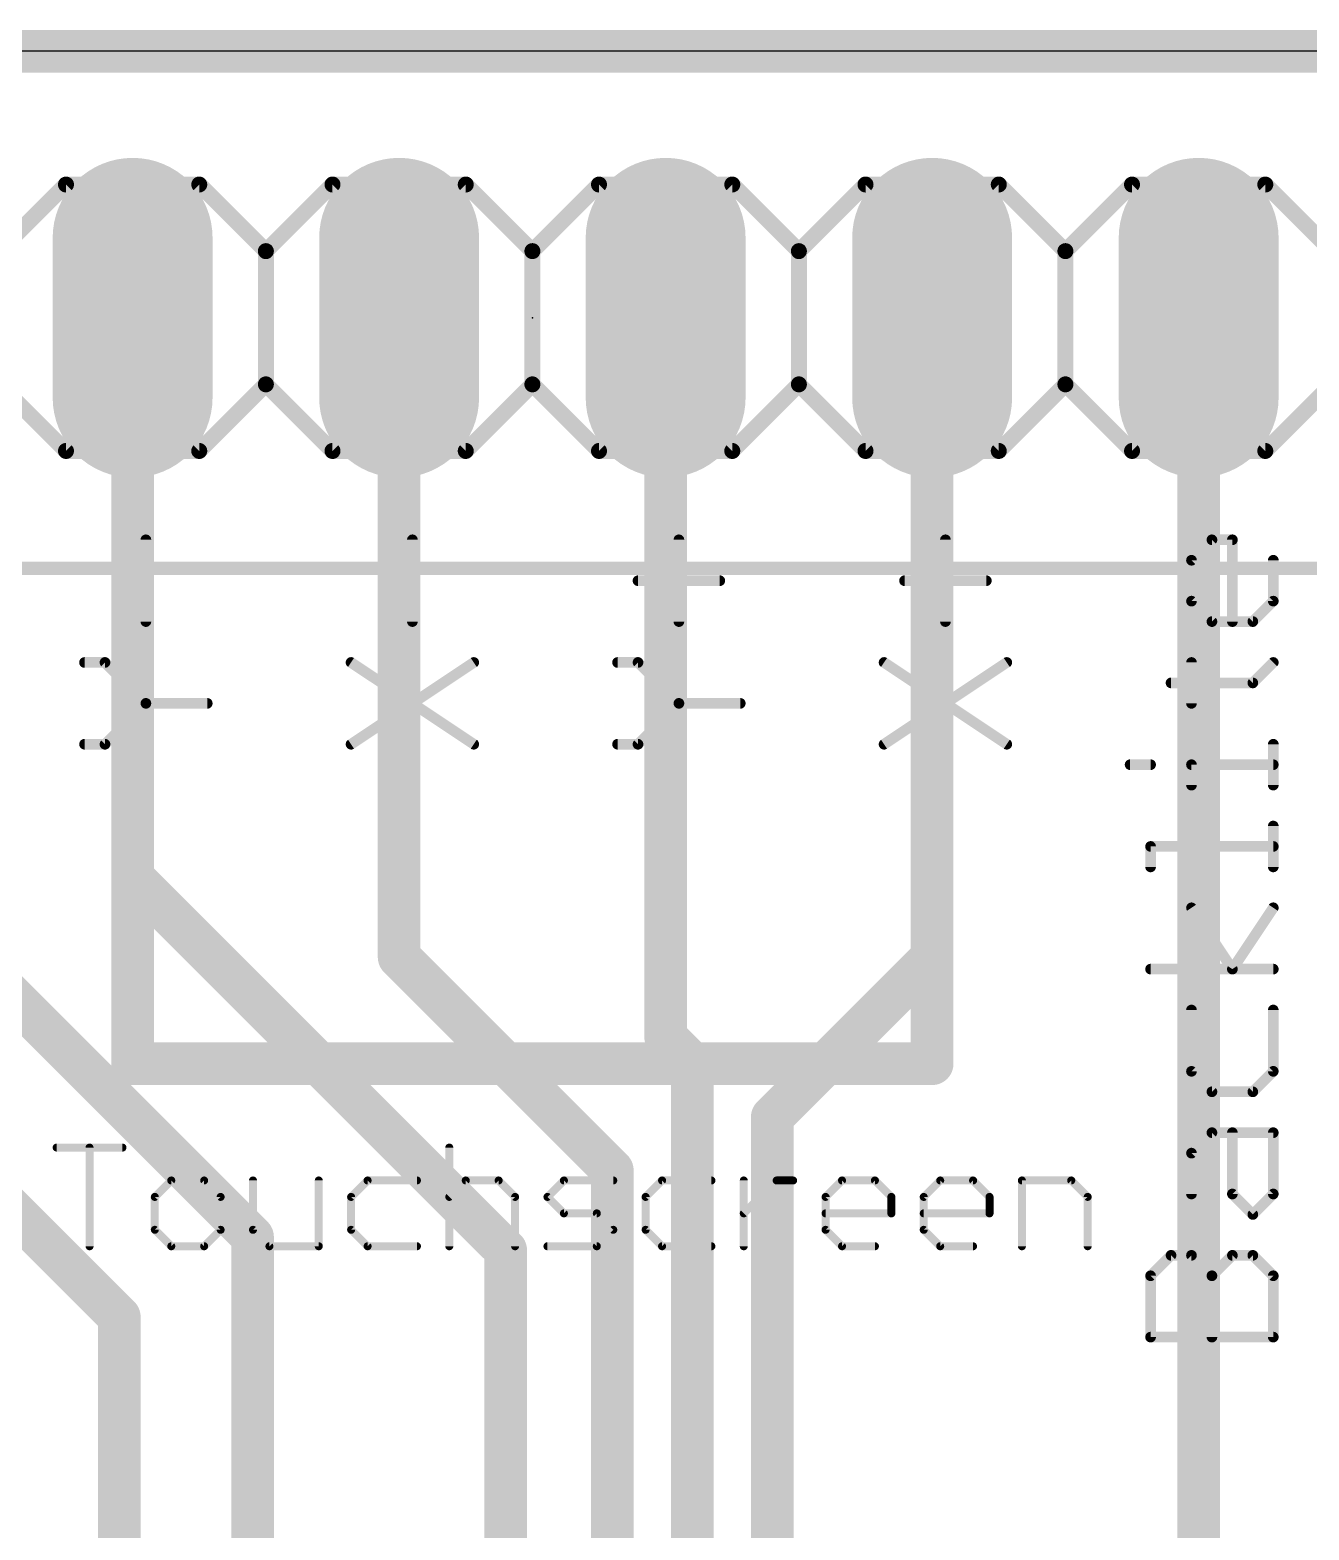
# Model space of a CAD drawing. Extents: x -31.8 to 31.8, y -40.8 to 40.8.
# Drawn here: x -4.79 to 7.4, y 26.54 to 40.84 of the extents above; entities that cross this region are included whole.
import ezdxf

# ---------------------------------------------------------------- set-up
doc = ezdxf.new("R2010")
doc.units = 0
for name, color, linetype in [('1', 12, 'CONTINUOUS'), ('17', 110, 'CONTINUOUS'), ('20', 53, 'CONTINUOUS'), ('21', 253, 'CONTINUOUS'), ('22', 253, 'CONTINUOUS'), ('23', 53, 'CONTINUOUS'), ('51', 253, 'CONTINUOUS')]:
    doc.layers.add(name, color=color, linetype=linetype)

# ---------------------------------------------------------------- blocks, each defined once
blk = doc.blocks.new('RECT')
blk.add_solid([(-0.5, -0.5), (0.5, -0.5), (-0.5, 0.5), (0.5, 0.5)])
blk = doc.blocks.new('LONGP100')
at = {"const_width": 1}
blk.add_lwpolyline([(-0.5, 0), (0.5, 0)], dxfattribs=at)
at = {"const_width": 0.5}
for points in [[(-0.5, 0.25, 1), (-0.5, -0.25)], [(0.5, -0.25, 1), (0.5, 0.25)]]:
    blk.add_lwpolyline(points, format="xyb", dxfattribs=at)

msp = doc.modelspace()

# ---------------------------------------------------------------- linework, layer by layer
at = {"layer": '1', "const_width": 0.4064}
for points in [[(25.4, 40.64), (-25.4, 40.64)], [(-3.81, 32.766), (-3.81, 38.1)], [(-1.27, 32.004), (-1.27, 38.1)], [(1.27, 31.242), (1.27, 38.1)], [(3.81, 32.004), (3.81, 38.1)], [(6.35, 11.43), (6.35, 38.1)], [(-3.937, 28.575), (-8.89, 33.528)], [(-2.667, 29.337), (-6.35, 33.02)], [(-0.254, 29.21), (-3.81, 32.766)], [(0.762, 29.972), (-1.27, 32.004)], [(2.286, 30.48), (3.81, 32.004)], [(1.524, 30.988), (1.27, 31.242)], [(1.524, 3.048), (1.524, 30.988)], [(2.286, 3.81), (2.286, 30.48)], [(0.762, -0.762), (0.762, 29.972)], [(-2.667, 8.8392), (-2.667, 29.337)], [(-0.254, 2.286), (-0.254, 29.21)], [(-3.937, 8.8392), (-3.937, 28.575)]]:
    msp.add_lwpolyline(points, dxfattribs=at)
at = {"layer": '1', "const_width": 0.2032}
for points in [[(-3.7084, 38.1, 1), (-3.9116, 38.1)], [(-1.1684, 38.1, 1), (-1.3716, 38.1)], [(1.3716, 38.1, 1), (1.1684, 38.1)], [(3.9116, 38.1, 1), (3.7084, 38.1)], [(6.4516, 38.1, 1), (6.2484, 38.1)], [(-3.7382, 32.8378, 1), (-3.8818, 32.6942)], [(-3.9116, 32.766, 1), (-3.7084, 32.766)], [(-1.1982, 32.0758, 1), (-1.3418, 31.9322)], [(3.8818, 31.9322, 1), (3.7382, 32.0758)], [(-1.3716, 32.004, 1), (-1.1684, 32.004)], [(3.7084, 32.004, 1), (3.9116, 32.004)], [(1.1684, 31.242, 1), (1.3716, 31.242)], [(1.3418, 31.3138, 1), (1.1982, 31.1702)], [(1.6256, 30.988, 1), (1.4224, 30.988)], [(1.4522, 30.9162, 1), (1.5958, 31.0598)], [(2.3876, 30.48, 1), (2.1844, 30.48)], [(2.2142, 30.5518, 1), (2.3578, 30.4082)], [(0.8636, 29.972, 1), (0.6604, 29.972)], [(0.6902, 29.9002, 1), (0.8338, 30.0438)], [(-2.5654, 29.337, 1), (-2.7686, 29.337)], [(-2.7388, 29.2652, 1), (-2.5952, 29.4088)], [(-0.1524, 29.21, 1), (-0.3556, 29.21)], [(-0.3258, 29.1382, 1), (-0.1822, 29.2818)], [(-3.8354, 28.575, 1), (-4.0386, 28.575)], [(-4.0088, 28.5032, 1), (-3.8652, 28.6468)]]:
    msp.add_lwpolyline(points, format="xyb", dxfattribs=at)
at = {"layer": '20'}
msp.add_line((29.21, 40.64), (-29.21, 40.64), dxfattribs=at)
at = {"layer": '21'}
for points, const_width in [([(-5.08, 38.735), (-4.445, 39.37)], 0.1524), ([(-4.445, 39.37), (-3.175, 39.37)], 0.1524), ([(-3.175, 39.37), (-2.54, 38.735)], 0.1524), ([(-2.54, 38.735), (-1.905, 39.37)], 0.1524), ([(-1.905, 39.37), (-0.635, 39.37)], 0.1524), ([(-0.635, 39.37), (0, 38.735)], 0.1524), ([(0, 38.735), (0.635, 39.37)], 0.1524), ([(0.635, 39.37), (1.905, 39.37)], 0.1524), ([(2.54, 38.735), (1.905, 39.37)], 0.1524), ([(2.54, 38.735), (3.175, 39.37)], 0.1524), ([(3.175, 39.37), (4.445, 39.37)], 0.1524), ([(4.445, 39.37), (5.08, 38.735)], 0.1524), ([(5.08, 38.735), (5.715, 39.37)], 0.1524), ([(5.715, 39.37), (6.985, 39.37)], 0.1524), ([(6.985, 39.37), (7.62, 38.735)], 0.1524), ([(-2.54, 37.465), (-2.54, 38.735)], 0.1524), ([(0, 37.465), (0, 38.735)], 0.1524), ([(2.54, 37.465), (2.54, 38.735)], 0.1524), ([(5.08, 37.465), (5.08, 38.735)], 0.1524), ([(-4.445, 36.83), (-5.08, 37.465)], 0.1524), ([(-2.54, 37.465), (-3.175, 36.83)], 0.1524), ([(-1.905, 36.83), (-2.54, 37.465)], 0.1524), ([(0, 37.465), (-0.635, 36.83)], 0.1524), ([(0.635, 36.83), (0, 37.465)], 0.1524), ([(1.905, 36.83), (2.54, 37.465)], 0.1524), ([(3.175, 36.83), (2.54, 37.465)], 0.1524), ([(5.08, 37.465), (4.445, 36.83)], 0.1524), ([(5.715, 36.83), (5.08, 37.465)], 0.1524), ([(7.62, 37.465), (6.985, 36.83)], 0.1524), ([(-3.175, 36.83), (-4.445, 36.83)], 0.1524), ([(-0.635, 36.83), (-1.905, 36.83)], 0.1524), ([(1.905, 36.83), (0.635, 36.83)], 0.1524), ([(4.445, 36.83), (3.175, 36.83)], 0.1524), ([(6.985, 36.83), (5.715, 36.83)], 0.1524), ([(-3.6835, 35.2034), (-3.6835, 35.983)], 0.1016), ([(-1.1435, 35.2034), (-1.1435, 35.983)], 0.1016), ([(1.3965, 35.2034), (1.3965, 35.983)], 0.1016), ([(3.9365, 35.2034), (3.9365, 35.983)], 0.1016), ([(6.2816, 35.7881), (6.4765, 35.983)], 0.1016), ([(6.4765, 35.983), (6.6714, 35.983)], 0.1016), ([(6.6714, 35.983), (6.6714, 35.2034)], 0.1016), ([(6.2816, 35.3983), (6.2816, 35.7881)], 0.1016), ([(7.0612, 35.7881), (7.0612, 35.3983)], 0.1016), ([(1.0067, 35.5932), (1.7863, 35.5932)], 0.1016), ([(3.5467, 35.5932), (4.3263, 35.5932)], 0.1016), ([(6.4765, 35.2034), (6.2816, 35.3983)], 0.1016), ([(7.0612, 35.3983), (6.8663, 35.2034)], 0.1016), ([(6.8663, 35.2034), (6.4765, 35.2034)], 0.1016), ([(-4.0733, 34.8136), (-4.2682, 34.8136)], 0.1016), ([(-3.6835, 34.4238), (-4.0733, 34.8136)], 0.1016), ([(-1.7282, 34.034), (-0.5588, 34.8136)], 0.1016), ([(-1.7282, 34.8136), (-0.5588, 34.034)], 0.1016), ([(1.0067, 34.8136), (0.8118, 34.8136)], 0.1016), ([(1.3965, 34.4238), (1.0067, 34.8136)], 0.1016), ([(3.3518, 34.034), (4.5212, 34.8136)], 0.1016), ([(3.3518, 34.8136), (4.5212, 34.034)], 0.1016), ([(6.2816, 34.4238), (6.2816, 34.8136)], 0.1016), ([(6.8663, 34.6187), (7.0612, 34.8136)], 0.1016), ([(6.0867, 34.6187), (6.8663, 34.6187)], 0.1016), ([(-4.0733, 34.034), (-3.6835, 34.4238)], 0.1016), ([(-3.6835, 34.4238), (-3.0988, 34.4238)], 0.1016), ([(1.0067, 34.034), (1.3965, 34.4238)], 0.1016), ([(1.3965, 34.4238), (1.9812, 34.4238)], 0.1016), ([(-4.2682, 34.034), (-4.0733, 34.034)], 0.1016), ([(0.8118, 34.034), (1.0067, 34.034)], 0.1016), ([(7.0612, 33.6442), (7.0612, 34.034)], 0.1016), ([(5.6969, 33.8391), (5.8918, 33.8391)], 0.1016), ([(6.2816, 33.6442), (6.2816, 33.8391)], 0.1016), ([(6.2816, 33.8391), (7.0612, 33.8391)], 0.1016), ([(7.0612, 32.8646), (7.0612, 33.2544)], 0.1016), ([(5.8918, 32.8646), (5.8918, 33.0595)], 0.1016), ([(5.8918, 33.0595), (7.0612, 33.0595)], 0.1016), ([(-3.81, 32.766), (-3.81, 30.988)], 0.4064), ([(3.81, 30.988), (3.81, 32.766)], 0.4064), ([(6.6714, 31.8901), (6.2816, 32.4748)], 0.1016), ([(7.0612, 32.4748), (6.6714, 31.8901)], 0.1016), ([(7.0612, 31.8901), (5.8918, 31.8901)], 0.1016), ([(6.2816, 31.5003), (6.2816, 30.9156)], 0.1016), ([(7.0612, 30.9156), (7.0612, 31.5003)], 0.1016), ([(-3.81, 30.988), (3.81, 30.988)], 0.4064), ([(6.2816, 30.9156), (6.4765, 30.7207)], 0.1016), ([(6.8663, 30.7207), (7.0612, 30.9156)], 0.1016), ([(6.4765, 30.7207), (6.8663, 30.7207)], 0.1016), ([(6.2816, 30.136), (6.4765, 30.3309)], 0.1016), ([(6.4765, 30.3309), (7.0612, 30.3309)], 0.1016), ([(6.6714, 29.7462), (6.6714, 30.3309)], 0.1016), ([(7.0612, 30.3309), (7.0612, 29.7462)], 0.1016), ([(-4.5339, 30.1887), (-3.9068, 30.1887)], 0.0762), ([(-4.2204, 29.2481), (-4.2204, 30.1887)], 0.0762), ([(-0.7918, 30.1887), (-0.7918, 29.2481)], 0.0762), ([(6.2816, 29.7462), (6.2816, 30.136)], 0.1016), ([(-3.4416, 29.8752), (-3.5984, 29.7184)], 0.0762), ([(-3.1281, 29.8752), (-3.4416, 29.8752)], 0.0762), ([(-2.9713, 29.7184), (-3.1281, 29.8752)], 0.0762), ([(-2.6629, 29.8752), (-2.6629, 29.4049)], 0.0762), ([(-2.0358, 29.2481), (-2.0358, 29.8752)], 0.0762), ([(-1.5706, 29.8752), (-1.7273, 29.7184)], 0.0762), ([(-1.1003, 29.8752), (-1.5706, 29.8752)], 0.0762), ([(-0.7918, 29.7184), (-0.6351, 29.8752)], 0.0762), ([(-0.6351, 29.8752), (-0.3215, 29.8752)], 0.0762), ([(-0.3215, 29.8752), (-0.1648, 29.7184)], 0.0762), ([(0.1437, 29.7184), (0.3005, 29.8752)], 0.0762), ([(0.3005, 29.8752), (0.7708, 29.8752)], 0.0762), ([(1.236, 29.8752), (1.0792, 29.7184)], 0.0762), ([(1.7063, 29.8752), (1.236, 29.8752)], 0.0762), ([(2.0147, 29.2481), (2.0147, 29.8752)], 0.0762), ([(2.0147, 29.5616), (2.3283, 29.8752)], 0.0762), ([(2.3283, 29.8752), (2.485, 29.8752)], 0.0762), ([(2.7943, 29.7184), (2.9511, 29.8752)], 0.0762), ([(2.9511, 29.8752), (3.2646, 29.8752)], 0.0762), ([(3.2646, 29.8752), (3.4214, 29.7184)], 0.0762), ([(3.7298, 29.7184), (3.8866, 29.8752)], 0.0762), ([(3.8866, 29.8752), (4.2001, 29.8752)], 0.0762), ([(4.2001, 29.8752), (4.3569, 29.7184)], 0.0762), ([(4.6654, 29.2481), (4.6654, 29.8752)], 0.0762), ([(4.6654, 29.8752), (5.1357, 29.8752)], 0.0762), ([(5.1357, 29.8752), (5.2924, 29.7184)], 0.0762), ([(-3.5984, 29.7184), (-3.5984, 29.4049)], 0.0762), ([(-2.9713, 29.4049), (-2.9713, 29.7184)], 0.0762), ([(-1.7273, 29.7184), (-1.7273, 29.4049)], 0.0762), ([(-0.1648, 29.7184), (-0.1648, 29.2481)], 0.0762), ([(0.3005, 29.5616), (0.1437, 29.7184)], 0.0762), ([(1.0792, 29.7184), (1.0792, 29.4049)], 0.0762), ([(2.7943, 29.4049), (2.7943, 29.7184)], 0.0762), ([(3.4214, 29.7184), (3.4214, 29.5616)], 0.0762), ([(3.7298, 29.4049), (3.7298, 29.7184)], 0.0762), ([(4.3569, 29.7184), (4.3569, 29.5616)], 0.0762), ([(5.2924, 29.7184), (5.2924, 29.2481)], 0.0762), ([(6.8663, 29.5513), (6.6714, 29.7462)], 0.1016), ([(7.0612, 29.7462), (6.8663, 29.5513)], 0.1016), ([(0.614, 29.5616), (0.3005, 29.5616)], 0.0762), ([(0.7708, 29.4049), (0.614, 29.5616)], 0.0762), ([(3.4214, 29.5616), (2.7943, 29.5616)], 0.0762), ([(4.3569, 29.5616), (3.7298, 29.5616)], 0.0762), ([(-3.5984, 29.4049), (-3.4416, 29.2481)], 0.0762), ([(-3.1281, 29.2481), (-2.9713, 29.4049)], 0.0762), ([(-2.6629, 29.4049), (-2.5061, 29.2481)], 0.0762), ([(-1.7273, 29.4049), (-1.5706, 29.2481)], 0.0762), ([(0.614, 29.2481), (0.7708, 29.4049)], 0.0762), ([(1.0792, 29.4049), (1.236, 29.2481)], 0.0762), ([(2.9511, 29.2481), (2.7943, 29.4049)], 0.0762), ([(3.8866, 29.2481), (3.7298, 29.4049)], 0.0762), ([(-3.4416, 29.2481), (-3.1281, 29.2481)], 0.0762), ([(-2.5061, 29.2481), (-2.0358, 29.2481)], 0.0762), ([(-1.5706, 29.2481), (-1.1003, 29.2481)], 0.0762), ([(0.1437, 29.2481), (0.614, 29.2481)], 0.0762), ([(1.236, 29.2481), (1.7063, 29.2481)], 0.0762), ([(3.2646, 29.2481), (2.9511, 29.2481)], 0.0762), ([(4.2001, 29.2481), (3.8866, 29.2481)], 0.0762), ([(5.8918, 28.9666), (6.0867, 29.1615)], 0.1016), ([(6.0867, 29.1615), (6.2816, 29.1615)], 0.1016), ([(6.2816, 29.1615), (6.4765, 28.9666)], 0.1016), ([(6.4765, 28.9666), (6.6714, 29.1615)], 0.1016), ([(6.6714, 29.1615), (6.8663, 29.1615)], 0.1016), ([(6.8663, 29.1615), (7.0612, 28.9666)], 0.1016), ([(5.8918, 28.3819), (5.8918, 28.9666)], 0.1016), ([(6.4765, 28.3819), (6.4765, 28.9666)], 0.1016), ([(7.0612, 28.9666), (7.0612, 28.3819)], 0.1016), ([(7.0612, 28.3819), (5.8918, 28.3819)], 0.1016)]:
    msp.add_lwpolyline(points, dxfattribs=dict(at, const_width=const_width))
for points, const_width in [([(-4.445, 39.4081, 1), (-4.445, 39.3319)], 0.0762), ([(-4.4181, 39.3431, 1), (-4.4719, 39.3969)], 0.0762), ([(-3.1481, 39.3969, 1), (-3.2019, 39.3431)], 0.0762), ([(-3.175, 39.3319, 1), (-3.175, 39.4081)], 0.0762), ([(-1.905, 39.4081, 1), (-1.905, 39.3319)], 0.0762), ([(-1.8781, 39.3431, 1), (-1.9319, 39.3969)], 0.0762), ([(-0.6081, 39.3969, 1), (-0.6619, 39.3431)], 0.0762), ([(-0.635, 39.3319, 1), (-0.635, 39.4081)], 0.0762), ([(0.635, 39.4081, 1), (0.635, 39.3319)], 0.0762), ([(0.6619, 39.3431, 1), (0.6081, 39.3969)], 0.0762), ([(1.9319, 39.3969, 1), (1.8781, 39.3431)], 0.0762), ([(1.905, 39.3319, 1), (1.905, 39.4081)], 0.0762), ([(3.175, 39.4081, 1), (3.175, 39.3319)], 0.0762), ([(3.2019, 39.3431, 1), (3.1481, 39.3969)], 0.0762), ([(4.4719, 39.3969, 1), (4.4181, 39.3431)], 0.0762), ([(4.445, 39.3319, 1), (4.445, 39.4081)], 0.0762), ([(5.715, 39.4081, 1), (5.715, 39.3319)], 0.0762), ([(5.7419, 39.3431, 1), (5.6881, 39.3969)], 0.0762), ([(7.0119, 39.3969, 1), (6.9581, 39.3431)], 0.0762), ([(6.985, 39.3319, 1), (6.985, 39.4081)], 0.0762), ([(-2.5019, 38.735, 1), (-2.5781, 38.735)], 0.0762), ([(-2.5669, 38.7619, 1), (-2.5131, 38.7081)], 0.0762), ([(-2.5669, 38.7081, 1), (-2.5131, 38.7619)], 0.0762), ([(0.0381, 38.735, 1), (-0.0381, 38.735)], 0.0762), ([(-0.0269, 38.7619, 1), (0.0269, 38.7081)], 0.0762), ([(-0.0269, 38.7081, 1), (0.0269, 38.7619)], 0.0762), ([(2.5781, 38.735, 1), (2.5019, 38.735)], 0.0762), ([(2.5131, 38.7619, 1), (2.5669, 38.7081)], 0.0762), ([(2.5131, 38.7081, 1), (2.5669, 38.7619)], 0.0762), ([(5.1181, 38.735, 1), (5.0419, 38.735)], 0.0762), ([(5.0531, 38.7619, 1), (5.1069, 38.7081)], 0.0762), ([(5.0531, 38.7081, 1), (5.1069, 38.7619)], 0.0762), ([(-2.5781, 37.465, 1), (-2.5019, 37.465)], 0.0762), ([(-2.5131, 37.4919, 1), (-2.5669, 37.4381)], 0.0762), ([(-2.5131, 37.4381, 1), (-2.5669, 37.4919)], 0.0762), ([(-0.0381, 37.465, 1), (0.0381, 37.465)], 0.0762), ([(0.0269, 37.4919, 1), (-0.0269, 37.4381)], 0.0762), ([(0.0269, 37.4381, 1), (-0.0269, 37.4919)], 0.0762), ([(2.5019, 37.465, 1), (2.5781, 37.465)], 0.0762), ([(2.5669, 37.4919, 1), (2.5131, 37.4381)], 0.0762), ([(2.5669, 37.4381, 1), (2.5131, 37.4919)], 0.0762), ([(5.0419, 37.465, 1), (5.1181, 37.465)], 0.0762), ([(5.1069, 37.4919, 1), (5.0531, 37.4381)], 0.0762), ([(5.1069, 37.4381, 1), (5.0531, 37.4919)], 0.0762), ([(-4.445, 36.8681, 1), (-4.445, 36.7919)], 0.0762), ([(-4.4719, 36.8031, 1), (-4.4181, 36.8569)], 0.0762), ([(-3.2019, 36.8569, 1), (-3.1481, 36.8031)], 0.0762), ([(-3.175, 36.7919, 1), (-3.175, 36.8681)], 0.0762), ([(-1.905, 36.8681, 1), (-1.905, 36.7919)], 0.0762), ([(-1.9319, 36.8031, 1), (-1.8781, 36.8569)], 0.0762), ([(-0.6619, 36.8569, 1), (-0.6081, 36.8031)], 0.0762), ([(-0.635, 36.7919, 1), (-0.635, 36.8681)], 0.0762), ([(0.635, 36.8681, 1), (0.635, 36.7919)], 0.0762), ([(0.6081, 36.8031, 1), (0.6619, 36.8569)], 0.0762), ([(1.8781, 36.8569, 1), (1.9319, 36.8031)], 0.0762), ([(1.905, 36.7919, 1), (1.905, 36.8681)], 0.0762), ([(3.175, 36.8681, 1), (3.175, 36.7919)], 0.0762), ([(3.1481, 36.8031, 1), (3.2019, 36.8569)], 0.0762), ([(4.4181, 36.8569, 1), (4.4719, 36.8031)], 0.0762), ([(4.445, 36.7919, 1), (4.445, 36.8681)], 0.0762), ([(5.715, 36.8681, 1), (5.715, 36.7919)], 0.0762), ([(5.6881, 36.8031, 1), (5.7419, 36.8569)], 0.0762), ([(6.9581, 36.8569, 1), (7.0119, 36.8031)], 0.0762), ([(6.985, 36.7919, 1), (6.985, 36.8681)], 0.0762), ([(-3.6581, 35.983, 1), (-3.7089, 35.983)], 0.0508), ([(-1.1181, 35.983, 1), (-1.1689, 35.983)], 0.0508), ([(1.4219, 35.983, 1), (1.3711, 35.983)], 0.0508), ([(3.9619, 35.983, 1), (3.9111, 35.983)], 0.0508), ([(6.4765, 36.0084, 1), (6.4765, 35.9576)], 0.0508), ([(6.4945, 35.965, 1), (6.4585, 36.0009)], 0.0508), ([(6.6968, 35.983, 1), (6.646, 35.983)], 0.0508), ([(6.6714, 35.9576, 1), (6.6714, 36.0084)], 0.0508), ([(6.307, 35.7881, 1), (6.2562, 35.7881)], 0.0508), ([(6.2636, 35.806, 1), (6.2996, 35.7701)], 0.0508), ([(7.0866, 35.7881, 1), (7.0358, 35.7881)], 0.0508), ([(1.0067, 35.6186, 1), (1.0067, 35.5678)], 0.0508), ([(1.7863, 35.5678, 1), (1.7863, 35.6186)], 0.0508), ([(3.5467, 35.6186, 1), (3.5467, 35.5678)], 0.0508), ([(4.3263, 35.5678, 1), (4.3263, 35.6186)], 0.0508), ([(6.2996, 35.4162, 1), (6.2636, 35.3803)], 0.0508), ([(6.2562, 35.3983, 1), (6.307, 35.3983)], 0.0508), ([(7.0358, 35.3983, 1), (7.0866, 35.3983)], 0.0508), ([(7.0792, 35.3803, 1), (7.0432, 35.4162)], 0.0508), ([(-3.7089, 35.2034, 1), (-3.6581, 35.2034)], 0.0508), ([(-1.1689, 35.2034, 1), (-1.1181, 35.2034)], 0.0508), ([(1.3711, 35.2034, 1), (1.4219, 35.2034)], 0.0508), ([(3.9111, 35.2034, 1), (3.9619, 35.2034)], 0.0508), ([(6.4765, 35.2288, 1), (6.4765, 35.178)], 0.0508), ([(6.4585, 35.1854, 1), (6.4945, 35.2213)], 0.0508), ([(6.646, 35.2034, 1), (6.6968, 35.2034)], 0.0508), ([(6.8483, 35.2213, 1), (6.8843, 35.1854)], 0.0508), ([(6.8663, 35.178, 1), (6.8663, 35.2288)], 0.0508), ([(-4.2682, 34.839, 1), (-4.2682, 34.7882)], 0.0508), ([(-4.0553, 34.8316, 1), (-4.0913, 34.7956)], 0.0508), ([(-4.0733, 34.7882, 1), (-4.0733, 34.839)], 0.0508), ([(-1.7141, 34.8347, 1), (-1.7423, 34.7925)], 0.0508), ([(-0.5447, 34.7925, 1), (-0.5729, 34.8347)], 0.0508), ([(0.8118, 34.839, 1), (0.8118, 34.7882)], 0.0508), ([(1.0247, 34.8316, 1), (0.9887, 34.7956)], 0.0508), ([(1.0067, 34.7882, 1), (1.0067, 34.839)], 0.0508), ([(3.3659, 34.8347, 1), (3.3377, 34.7925)], 0.0508), ([(4.5353, 34.7925, 1), (4.5071, 34.8347)], 0.0508), ([(6.307, 34.8136, 1), (6.2562, 34.8136)], 0.0508), ([(7.0792, 34.7956, 1), (7.0432, 34.8315)], 0.0508), ([(6.0867, 34.6441, 1), (6.0867, 34.5933)], 0.0508), ([(6.8483, 34.6366, 1), (6.8843, 34.6007)], 0.0508), ([(6.8663, 34.5933, 1), (6.8663, 34.6441)], 0.0508), ([(-3.6835, 34.4492, 1), (-3.6835, 34.3984)], 0.0508), ([(-3.6655, 34.4058, 1), (-3.7015, 34.4418)], 0.0508), ([(-3.7015, 34.4058, 1), (-3.6655, 34.4418)], 0.0508), ([(-3.0988, 34.3984, 1), (-3.0988, 34.4492)], 0.0508), ([(1.3965, 34.4492, 1), (1.3965, 34.3984)], 0.0508), ([(1.4145, 34.4058, 1), (1.3785, 34.4418)], 0.0508), ([(1.3785, 34.4058, 1), (1.4145, 34.4418)], 0.0508), ([(1.9812, 34.3984, 1), (1.9812, 34.4492)], 0.0508), ([(6.2562, 34.4238, 1), (6.307, 34.4238)], 0.0508), ([(-4.2682, 34.0594, 1), (-4.2682, 34.0086)], 0.0508), ([(-4.0913, 34.052, 1), (-4.0553, 34.016)], 0.0508), ([(-4.0733, 34.0086, 1), (-4.0733, 34.0594)], 0.0508), ([(-1.7423, 34.0551, 1), (-1.7141, 34.0129)], 0.0508), ([(-0.5729, 34.0129, 1), (-0.5447, 34.0551)], 0.0508), ([(0.8118, 34.0594, 1), (0.8118, 34.0086)], 0.0508), ([(0.9887, 34.052, 1), (1.0247, 34.016)], 0.0508), ([(1.0067, 34.0086, 1), (1.0067, 34.0594)], 0.0508), ([(3.3377, 34.0551, 1), (3.3659, 34.0129)], 0.0508), ([(4.5071, 34.0129, 1), (4.5353, 34.0551)], 0.0508), ([(7.0866, 34.034, 1), (7.0358, 34.034)], 0.0508), ([(5.6969, 33.8645, 1), (5.6969, 33.8137)], 0.0508), ([(5.8918, 33.8137, 1), (5.8918, 33.8645)], 0.0508), ([(6.307, 33.8391, 1), (6.2562, 33.8391)], 0.0508), ([(6.2816, 33.8645, 1), (6.2816, 33.8137)], 0.0508), ([(7.0612, 33.8137, 1), (7.0612, 33.8645)], 0.0508), ([(6.2562, 33.6442, 1), (6.307, 33.6442)], 0.0508), ([(7.0358, 33.6442, 1), (7.0866, 33.6442)], 0.0508), ([(7.0866, 33.2544, 1), (7.0358, 33.2544)], 0.0508), ([(5.9172, 33.0595, 1), (5.8664, 33.0595)], 0.0508), ([(5.8918, 33.0849, 1), (5.8918, 33.0341)], 0.0508), ([(7.0612, 33.0341, 1), (7.0612, 33.0849)], 0.0508), ([(-3.7084, 32.766, 1), (-3.9116, 32.766)], 0.2032), ([(3.9116, 32.766, 1), (3.7084, 32.766)], 0.2032), ([(5.8664, 32.8646, 1), (5.9172, 32.8646)], 0.0508), ([(7.0358, 32.8646, 1), (7.0866, 32.8646)], 0.0508), ([(6.3027, 32.4889, 1), (6.2605, 32.4607)], 0.0508), ([(7.0823, 32.4607, 1), (7.0401, 32.4889)], 0.0508), ([(5.8918, 31.9155, 1), (5.8918, 31.8647)], 0.0508), ([(6.6503, 31.9042, 1), (6.6925, 31.876)], 0.0508), ([(6.6503, 31.876, 1), (6.6925, 31.9042)], 0.0508), ([(7.0612, 31.8647, 1), (7.0612, 31.9155)], 0.0508), ([(6.307, 31.5003, 1), (6.2562, 31.5003)], 0.0508), ([(7.0866, 31.5003, 1), (7.0358, 31.5003)], 0.0508), ([(-3.81, 31.0896, 1), (-3.81, 30.8864)], 0.2032), ([(3.81, 30.8864, 1), (3.81, 31.0896)], 0.2032), ([(-3.9116, 30.988, 1), (-3.7084, 30.988)], 0.2032), ([(3.7084, 30.988, 1), (3.9116, 30.988)], 0.2032), ([(6.2996, 30.9336, 1), (6.2636, 30.8976)], 0.0508), ([(6.2562, 30.9156, 1), (6.307, 30.9156)], 0.0508), ([(7.0358, 30.9156, 1), (7.0866, 30.9156)], 0.0508), ([(7.0792, 30.8976, 1), (7.0432, 30.9336)], 0.0508), ([(6.4765, 30.7461, 1), (6.4765, 30.6953)], 0.0508), ([(6.4585, 30.7027, 1), (6.4945, 30.7387)], 0.0508), ([(6.8483, 30.7387, 1), (6.8843, 30.7027)], 0.0508), ([(6.8663, 30.6953, 1), (6.8663, 30.7461)], 0.0508), ([(6.4765, 30.3563, 1), (6.4765, 30.3055)], 0.0508), ([(6.4945, 30.3129, 1), (6.4585, 30.3489)], 0.0508), ([(6.6968, 30.3309, 1), (6.646, 30.3309)], 0.0508), ([(7.0866, 30.3309, 1), (7.0358, 30.3309)], 0.0508), ([(7.0612, 30.3055, 1), (7.0612, 30.3563)], 0.0508), ([(-4.5339, 30.2078, 1), (-4.5339, 30.1697)], 0.0381), ([(-4.2013, 30.1887, 1), (-4.2394, 30.1887)], 0.0381), ([(-3.9068, 30.1697, 1), (-3.9068, 30.2078)], 0.0381), ([(-0.7728, 30.1887, 1), (-0.8109, 30.1887)], 0.0381), ([(6.2636, 30.154, 1), (6.2996, 30.118)], 0.0508), ([(6.307, 30.136, 1), (6.2562, 30.136)], 0.0508), ([(-3.4416, 29.8942, 1), (-3.4416, 29.8561)], 0.0381), ([(-3.4281, 29.8617, 1), (-3.4551, 29.8886)], 0.0381), ([(-3.1146, 29.8886, 1), (-3.1416, 29.8617)], 0.0381), ([(-3.1281, 29.8561, 1), (-3.1281, 29.8942)], 0.0381), ([(-2.6438, 29.8752, 1), (-2.6819, 29.8752)], 0.0381), ([(-2.0167, 29.8752, 1), (-2.0548, 29.8752)], 0.0381), ([(-1.5706, 29.8942, 1), (-1.5706, 29.8561)], 0.0381), ([(-1.5571, 29.8617, 1), (-1.584, 29.8886)], 0.0381), ([(-1.1003, 29.8561, 1), (-1.1003, 29.8942)], 0.0381), ([(-0.6351, 29.8942, 1), (-0.6351, 29.8561)], 0.0381), ([(-0.6216, 29.8617, 1), (-0.6485, 29.8886)], 0.0381), ([(-0.3081, 29.8886, 1), (-0.335, 29.8617)], 0.0381), ([(-0.3215, 29.8561, 1), (-0.3215, 29.8942)], 0.0381), ([(0.3005, 29.8942, 1), (0.3005, 29.8561)], 0.0381), ([(0.3139, 29.8617, 1), (0.287, 29.8886)], 0.0381), ([(0.7708, 29.8561, 1), (0.7708, 29.8942)], 0.0381), ([(1.236, 29.8942, 1), (1.236, 29.8561)], 0.0381), ([(1.2494, 29.8617, 1), (1.2225, 29.8886)], 0.0381), ([(1.7063, 29.8561, 1), (1.7063, 29.8942)], 0.0381), ([(2.0338, 29.8752, 1), (1.9957, 29.8752)], 0.0381), ([(2.3283, 29.8942, 1), (2.3283, 29.8561)], 0.0381), ([(2.3417, 29.8617, 1), (2.3148, 29.8886)], 0.0381), ([(2.485, 29.8561, 1), (2.485, 29.8942)], 0.0381), ([(2.9511, 29.8942, 1), (2.9511, 29.8561)], 0.0381), ([(2.9646, 29.8617, 1), (2.9376, 29.8886)], 0.0381), ([(3.2781, 29.8886, 1), (3.2512, 29.8617)], 0.0381), ([(3.2646, 29.8561, 1), (3.2646, 29.8942)], 0.0381), ([(3.8866, 29.8942, 1), (3.8866, 29.8561)], 0.0381), ([(3.9001, 29.8617, 1), (3.8731, 29.8886)], 0.0381), ([(4.2136, 29.8886, 1), (4.1867, 29.8617)], 0.0381), ([(4.2001, 29.8561, 1), (4.2001, 29.8942)], 0.0381), ([(4.6844, 29.8752, 1), (4.6463, 29.8752)], 0.0381), ([(4.6654, 29.8942, 1), (4.6654, 29.8561)], 0.0381), ([(5.1491, 29.8886, 1), (5.1222, 29.8617)], 0.0381), ([(5.1357, 29.8561, 1), (5.1357, 29.8942)], 0.0381), ([(-3.6119, 29.7319, 1), (-3.5849, 29.7049)], 0.0381), ([(-3.5793, 29.7184, 1), (-3.6174, 29.7184)], 0.0381), ([(-2.9523, 29.7184, 1), (-2.9904, 29.7184)], 0.0381), ([(-2.9848, 29.7049, 1), (-2.9578, 29.7319)], 0.0381), ([(-1.7408, 29.7319, 1), (-1.7139, 29.7049)], 0.0381), ([(-1.7083, 29.7184, 1), (-1.7464, 29.7184)], 0.0381), ([(-0.8053, 29.7319, 1), (-0.7784, 29.7049)], 0.0381), ([(-0.1457, 29.7184, 1), (-0.1838, 29.7184)], 0.0381), ([(-0.1782, 29.7049, 1), (-0.1513, 29.7319)], 0.0381), ([(0.1572, 29.7319, 1), (0.1302, 29.7049)], 0.0381), ([(0.1302, 29.7319, 1), (0.1572, 29.7049)], 0.0381), ([(1.0657, 29.7319, 1), (1.0927, 29.7049)], 0.0381), ([(1.0983, 29.7184, 1), (1.0602, 29.7184)], 0.0381), ([(2.7809, 29.7319, 1), (2.8078, 29.7049)], 0.0381), ([(2.8134, 29.7184, 1), (2.7753, 29.7184)], 0.0381), ([(3.4404, 29.7184, 1), (3.4023, 29.7184)], 0.0381), ([(3.4079, 29.7049, 1), (3.4349, 29.7319)], 0.0381), ([(3.7489, 29.7184, 1), (3.7108, 29.7184)], 0.0381), ([(3.7164, 29.7319, 1), (3.7433, 29.7049)], 0.0381), ([(4.376, 29.7184, 1), (4.3379, 29.7184)], 0.0381), ([(4.3434, 29.7049, 1), (4.3704, 29.7319)], 0.0381), ([(5.3115, 29.7184, 1), (5.2734, 29.7184)], 0.0381), ([(5.279, 29.7049, 1), (5.3059, 29.7319)], 0.0381), ([(6.2562, 29.7462, 1), (6.307, 29.7462)], 0.0508), ([(6.6894, 29.7642, 1), (6.6534, 29.7282)], 0.0508), ([(6.646, 29.7462, 1), (6.6968, 29.7462)], 0.0508), ([(7.0358, 29.7462, 1), (7.0866, 29.7462)], 0.0508), ([(7.0792, 29.7282, 1), (7.0432, 29.7642)], 0.0508), ([(0.3005, 29.5807, 1), (0.3005, 29.5426)], 0.0381), ([(0.287, 29.5482, 1), (0.3139, 29.5751)], 0.0381), ([(0.6275, 29.5751, 1), (0.6005, 29.5482)], 0.0381), ([(0.614, 29.5426, 1), (0.614, 29.5807)], 0.0381), ([(2.0013, 29.5751, 1), (2.0282, 29.5482)], 0.0381), ([(2.7943, 29.5807, 1), (2.7943, 29.5426)], 0.0381), ([(3.4023, 29.5616, 1), (3.4404, 29.5616)], 0.0381), ([(3.4214, 29.5426, 1), (3.4214, 29.5807)], 0.0381), ([(3.7298, 29.5807, 1), (3.7298, 29.5426)], 0.0381), ([(4.3379, 29.5616, 1), (4.376, 29.5616)], 0.0381), ([(4.3569, 29.5426, 1), (4.3569, 29.5807)], 0.0381), ([(6.8483, 29.5693, 1), (6.8843, 29.5333)], 0.0508), ([(6.8483, 29.5333, 1), (6.8843, 29.5693)], 0.0508), ([(-3.5849, 29.4183, 1), (-3.6119, 29.3914)], 0.0381), ([(-3.6174, 29.4049, 1), (-3.5793, 29.4049)], 0.0381), ([(-2.9904, 29.4049, 1), (-2.9523, 29.4049)], 0.0381), ([(-2.9578, 29.3914, 1), (-2.9848, 29.4183)], 0.0381), ([(-2.6819, 29.4049, 1), (-2.6438, 29.4049)], 0.0381), ([(-2.6494, 29.4183, 1), (-2.6763, 29.3914)], 0.0381), ([(-1.7139, 29.4183, 1), (-1.7408, 29.3914)], 0.0381), ([(-1.7464, 29.4049, 1), (-1.7083, 29.4049)], 0.0381), ([(0.7842, 29.3914, 1), (0.7573, 29.4183)], 0.0381), ([(0.7573, 29.3914, 1), (0.7842, 29.4183)], 0.0381), ([(1.0927, 29.4183, 1), (1.0657, 29.3914)], 0.0381), ([(1.0602, 29.4049, 1), (1.0983, 29.4049)], 0.0381), ([(2.8078, 29.4183, 1), (2.7809, 29.3914)], 0.0381), ([(2.7753, 29.4049, 1), (2.8134, 29.4049)], 0.0381), ([(3.7108, 29.4049, 1), (3.7489, 29.4049)], 0.0381), ([(3.7433, 29.4183, 1), (3.7164, 29.3914)], 0.0381), ([(-4.2394, 29.2481, 1), (-4.2013, 29.2481)], 0.0381), ([(-3.4416, 29.2672, 1), (-3.4416, 29.2291)], 0.0381), ([(-3.4551, 29.2346, 1), (-3.4281, 29.2616)], 0.0381), ([(-3.1416, 29.2616, 1), (-3.1146, 29.2346)], 0.0381), ([(-3.1281, 29.2291, 1), (-3.1281, 29.2672)], 0.0381), ([(-2.5061, 29.2672, 1), (-2.5061, 29.2291)], 0.0381), ([(-2.5196, 29.2346, 1), (-2.4926, 29.2616)], 0.0381), ([(-2.0548, 29.2481, 1), (-2.0167, 29.2481)], 0.0381), ([(-2.0358, 29.2291, 1), (-2.0358, 29.2672)], 0.0381), ([(-1.5706, 29.2672, 1), (-1.5706, 29.2291)], 0.0381), ([(-1.584, 29.2346, 1), (-1.5571, 29.2616)], 0.0381), ([(-1.1003, 29.2291, 1), (-1.1003, 29.2672)], 0.0381), ([(-0.8109, 29.2481, 1), (-0.7728, 29.2481)], 0.0381), ([(-0.1838, 29.2481, 1), (-0.1457, 29.2481)], 0.0381), ([(0.1437, 29.2672, 1), (0.1437, 29.2291)], 0.0381), ([(0.6005, 29.2616, 1), (0.6275, 29.2346)], 0.0381), ([(0.614, 29.2291, 1), (0.614, 29.2672)], 0.0381), ([(1.236, 29.2672, 1), (1.236, 29.2291)], 0.0381), ([(1.2225, 29.2346, 1), (1.2494, 29.2616)], 0.0381), ([(1.7063, 29.2291, 1), (1.7063, 29.2672)], 0.0381), ([(1.9957, 29.2481, 1), (2.0338, 29.2481)], 0.0381), ([(2.9511, 29.2672, 1), (2.9511, 29.2291)], 0.0381), ([(2.9376, 29.2346, 1), (2.9646, 29.2616)], 0.0381), ([(3.2646, 29.2291, 1), (3.2646, 29.2672)], 0.0381), ([(3.8866, 29.2672, 1), (3.8866, 29.2291)], 0.0381), ([(3.8731, 29.2346, 1), (3.9001, 29.2616)], 0.0381), ([(4.2001, 29.2291, 1), (4.2001, 29.2672)], 0.0381), ([(4.6463, 29.2481, 1), (4.6844, 29.2481)], 0.0381), ([(5.2734, 29.2481, 1), (5.3115, 29.2481)], 0.0381), ([(6.0867, 29.1869, 1), (6.0867, 29.1361)], 0.0508), ([(6.1047, 29.1435, 1), (6.0687, 29.1795)], 0.0508), ([(6.2996, 29.1795, 1), (6.2636, 29.1435)], 0.0508), ([(6.2816, 29.1361, 1), (6.2816, 29.1869)], 0.0508), ([(6.6714, 29.1869, 1), (6.6714, 29.1361)], 0.0508), ([(6.6894, 29.1435, 1), (6.6534, 29.1795)], 0.0508), ([(6.8843, 29.1795, 1), (6.8483, 29.1435)], 0.0508), ([(6.8663, 29.1361, 1), (6.8663, 29.1869)], 0.0508), ([(5.8738, 28.9846, 1), (5.9098, 28.9486)], 0.0508), ([(5.9172, 28.9666, 1), (5.8664, 28.9666)], 0.0508), ([(6.4585, 28.9846, 1), (6.4945, 28.9486)], 0.0508), ([(6.5019, 28.9666, 1), (6.4511, 28.9666)], 0.0508), ([(6.4585, 28.9486, 1), (6.4945, 28.9846)], 0.0508), ([(7.0866, 28.9666, 1), (7.0358, 28.9666)], 0.0508), ([(7.0432, 28.9486, 1), (7.0792, 28.9846)], 0.0508), ([(5.8918, 28.4073, 1), (5.8918, 28.3565)], 0.0508), ([(5.8664, 28.3819, 1), (5.9172, 28.3819)], 0.0508), ([(6.4511, 28.3819, 1), (6.5019, 28.3819)], 0.0508), ([(7.0358, 28.3819, 1), (7.0866, 28.3819)], 0.0508), ([(7.0612, 28.3565, 1), (7.0612, 28.4073)], 0.0508)]:
    msp.add_lwpolyline(points, format="xyb", dxfattribs=dict(at, const_width=const_width))
at = {"layer": '22', "const_width": 0.127}
msp.add_lwpolyline([(25, 35.71), (-25, 35.71)], dxfattribs=at)
at = {"layer": '23'}
msp.add_point((0, 38.1), dxfattribs=at)

# ---------------------------------------------------------------- block references
at = {"layer": '17', "xscale": 1.524, "yscale": 1.524, "rotation": 270}
for p in [(-3.81, 38.1), (-3.81, 38.1), (-1.27, 38.1), (-1.27, 38.1), (1.27, 38.1), (1.27, 38.1), (3.81, 38.1), (3.81, 38.1), (6.35, 38.1), (6.35, 38.1)]:
    msp.add_blockref('LONGP100', p, dxfattribs=at)
at = {"layer": '51', "xscale": 0.508, "yscale": 0.508, "rotation": 180}
for p in [(-3.81, 38.1), (-1.27, 38.1), (1.27, 38.1), (3.81, 38.1), (6.35, 38.1)]:
    msp.add_blockref('RECT', p, dxfattribs=at)

doc.saveas('drawing.dxf')
